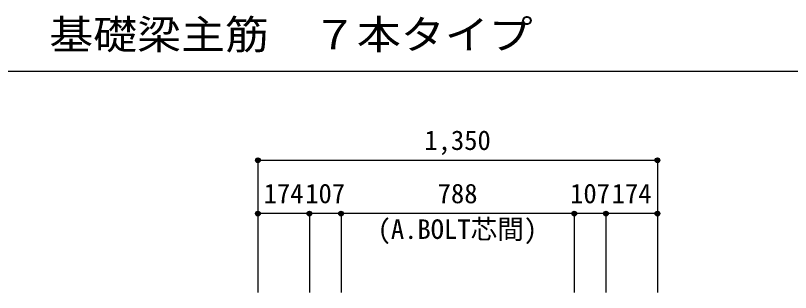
# Model space of a CAD drawing. Units: millimetres at full size, sheet at 1:30. Extents: x -5973 to 5954, y -4195 to 4201.
# Drawn here: x -942 to 1677, y -970 to -33 of the extents above; entities that cross this region are included whole.
import ezdxf
from ezdxf.enums import TextEntityAlignment as Align

# ---------------------------------------------------------------- set-up
doc = ezdxf.new("R2010")
doc.units = ezdxf.units.MM
doc.header["$LTSCALE"] = 30
doc.header["$PDMODE"] = 32
doc.header["$PDSIZE"] = 15
for name, color, linetype in [('0-7_文字', 4, 'Continuous'), ('0-D_寸法', 4, 'Continuous'), ('6-7_文字', 7, 'Continuous'), ('F-0_枠', 6, 'Continuous')]:
    doc.layers.add(name, color=color, linetype=linetype)
doc.styles.add('ＭＳ ゴシック', font='')
doc.styles.get('ＭＳ ゴシック').set_extended_font_data('MS Gothic')

msp = doc.modelspace()

# ---------------------------------------------------------------- linework, layer by layer
at = {"layer": '0-D_寸法'}
for p, q in [((-122.56, -522.85), (-122.56, -702.85)), ((-122.56, -522.85), (1227.44, -522.85)), ((1227.44, -522.85), (1227.44, -702.85)), ((-122.56, -702.85), (-122.56, -969.89)), ((51.44, -702.85), (-122.56, -702.85)), ((-122.56, -702.85), (-122.56, -969.89)), ((158.44, -702.85), (51.44, -702.85)), ((51.44, -702.85), (51.44, -969.89)), ((946.44, -702.85), (158.44, -702.85)), ((158.44, -702.85), (158.44, -969.89)), ((1053.44, -702.85), (946.44, -702.85)), ((946.44, -702.85), (946.44, -969.89)), ((1227.44, -702.85), (1053.44, -702.85)), ((1053.44, -702.85), (1053.44, -969.89)), ((1227.44, -702.85), (1227.44, -969.89))]:
    msp.add_line(p, q, dxfattribs=at)
for centre, radius in [((-122.56, -522.85), 8), ((-122.56, -522.85), 7.2), ((-122.56, -522.85), 6.4), ((-122.56, -522.85), 5.6), ((-122.56, -522.85), 4.8), ((-122.56, -522.85), 4), ((-122.56, -522.85), 3.2), ((-122.56, -522.85), 2.4), ((-122.56, -522.85), 1.6), ((-122.56, -522.85), 0.8), ((1227.44, -522.85), 8), ((1227.44, -522.85), 7.2), ((1227.44, -522.85), 6.4), ((1227.44, -522.85), 5.6), ((1227.44, -522.85), 4.8), ((1227.44, -522.85), 4), ((1227.44, -522.85), 3.2), ((1227.44, -522.85), 2.4), ((1227.44, -522.85), 1.6), ((1227.44, -522.85), 0.8), ((-122.56, -702.85), 8), ((-122.56, -702.85), 7.2), ((-122.56, -702.85), 6.4), ((-122.56, -702.85), 5.6), ((-122.56, -702.85), 4.8), ((-122.56, -702.85), 4), ((-122.56, -702.85), 3.2), ((-122.56, -702.85), 2.4), ((-122.56, -702.85), 1.6), ((-122.56, -702.85), 0.8), ((51.44, -702.85), 8), ((51.44, -702.85), 7.2), ((51.44, -702.85), 6.4), ((51.44, -702.85), 5.6), ((51.44, -702.85), 4.8), ((51.44, -702.85), 4), ((51.44, -702.85), 3.2), ((51.44, -702.85), 2.4), ((51.44, -702.85), 1.6), ((51.44, -702.85), 0.8), ((158.44, -702.85), 8), ((158.44, -702.85), 7.2), ((158.44, -702.85), 6.4), ((158.44, -702.85), 5.6), ((158.44, -702.85), 4.8), ((158.44, -702.85), 4), ((158.44, -702.85), 3.2), ((158.44, -702.85), 2.4), ((158.44, -702.85), 1.6), ((158.44, -702.85), 0.8), ((946.44, -702.85), 8), ((946.44, -702.85), 7.2), ((946.44, -702.85), 6.4), ((946.44, -702.85), 5.6), ((946.44, -702.85), 4.8), ((946.44, -702.85), 4), ((946.44, -702.85), 3.2), ((946.44, -702.85), 2.4), ((946.44, -702.85), 1.6), ((946.44, -702.85), 0.8), ((1053.44, -702.85), 8), ((1053.44, -702.85), 7.2), ((1053.44, -702.85), 6.4), ((1053.44, -702.85), 5.6), ((1053.44, -702.85), 4.8), ((1053.44, -702.85), 4), ((1053.44, -702.85), 3.2), ((1053.44, -702.85), 2.4), ((1053.44, -702.85), 1.6), ((1053.44, -702.85), 0.8), ((1227.44, -702.85), 8), ((1227.44, -702.85), 7.2), ((1227.44, -702.85), 6.4), ((1227.44, -702.85), 5.6), ((1227.44, -702.85), 4.8), ((1227.44, -702.85), 4), ((1227.44, -702.85), 3.2), ((1227.44, -702.85), 2.4), ((1227.44, -702.85), 1.6), ((1227.44, -702.85), 0.8)]:
    msp.add_circle(centre, radius, dxfattribs=at)
at = {"layer": '0-D_寸法', "color": 7}
for p in [(-122.56, -522.85), (-122.56, -522.85), (1227.44, -522.85), (-122.56, -702.85), (51.44, -702.85), (158.44, -702.85), (946.44, -702.85), (1053.44, -702.85), (1227.44, -702.85)]:
    msp.add_point(p, dxfattribs=at)
at = {"layer": 'F-0_枠', "color": 2}
msp.add_line((-5972.88, -222.05), (3723.6, -222.05), dxfattribs=at)

# ---------------------------------------------------------------- texts
at = {"layer": '0-7_文字', "style": 'ＭＳ ゴシック'}
msp.add_text('(A.BOLT芯間)', height=65.98, dxfattribs=at).set_placement((281.92, -808.54), align=Align.BOTTOM_LEFT)
at = {"layer": '0-D_寸法', "style": 'ＭＳ ゴシック'}
for s, p in [('1,350', (439.94, -507.85)), ('174', (-103.06, -687.85)), ('107', (37.44, -687.85)), ('788', (484.94, -687.85)), ('107', (932.44, -687.85)), ('174', (1072.94, -687.85))]:
    msp.add_text(s, height=65.98, dxfattribs=at).set_placement(p, align=Align.BOTTOM_LEFT)
at = {"layer": '6-7_文字', "color": 2, "style": 'ＭＳ ゴシック', "width": 1.1}
msp.add_text('\u3000\u3000基礎梁主筋\u3000７本タイプ', height=98.97, dxfattribs=at).set_placement((-1124.64, -177.05), align=Align.BOTTOM_LEFT)

doc.saveas('drawing.dxf')
